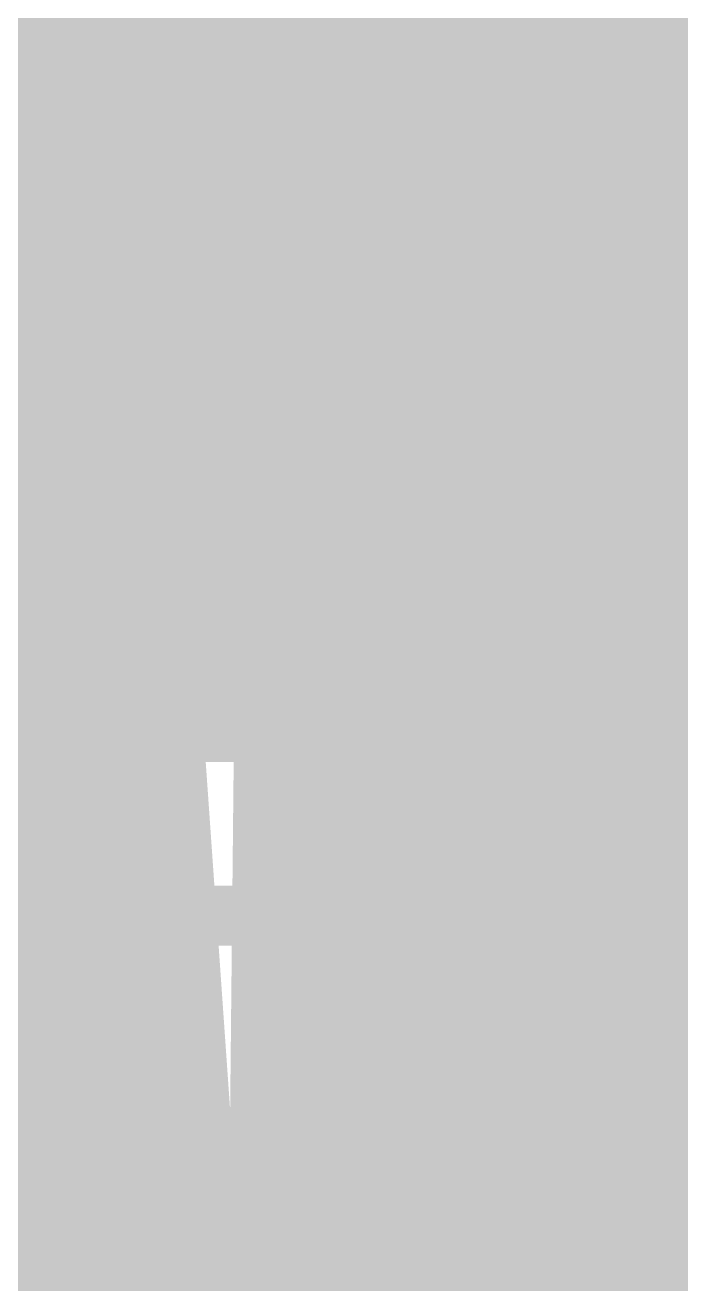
# Model space of a CAD drawing. Header units: millimetres. Extents: x -0.5 to 77.7, y -66.2 to -6.
# Drawn here: x 24.57 to 28.54, y -45.2 to -37.58 of the extents above; entities that cross this region are included whole.
import ezdxf

# ---------------------------------------------------------------- set-up
doc = ezdxf.new("R2010")
doc.units = ezdxf.units.MM
doc.header["$MEASUREMENT"] = 0
doc.layers.add('Inner1', color=7, linetype='Continuous', true_color=0x999966)
doc.layers.add('Top-Silkscreen-Layer', color=7, linetype='Continuous', true_color=0xffcc00)

msp = doc.modelspace()

# ---------------------------------------------------------------- hatches: boundary and pattern name
at = {"layer": 'Inner1'}
msp.add_hatch(color=256, dxfattribs=at).paths.add_polyline_path([(77.23901447802896, -6.454152908305818), (77.23901447802896, -65.68199136398273), (-0.022860045720091406, -65.68199136398273), (-0.02286004572008509, -6.454152908305818)])
at = {"layer": 'Top-Silkscreen-Layer'}
for points in [[(21.959528884793162, -36.45979636212635), (21.948815333120574, -36.476519938278614), (21.9440521058534, -36.48304266220509), (21.939288878586225, -36.491536757054575), (21.934525651319053, -36.500030851904064), (21.92976984340899, -36.50852494675355), (21.92500661614182, -36.517012426264365), (21.920243388874642, -36.525506521113854), (21.91548016160747, -36.53400061596335), (21.910716934340293, -36.54249471081284), (21.90595370707312, -36.55098880566232), (21.901190479805944, -36.55947628517314), (21.896427252538768, -36.56797038002263), (21.89166402527159, -36.57646447487212), (21.88690079800442, -36.58495856972161), (21.882144990094357, -36.593452664571096), (21.877381762827184, -36.601940144081915), (21.872618535560008, -36.61892833378089), (21.867855308292835, -36.63591652347987), (21.86309208102566, -36.64441061832936), (21.858328853758486, -36.65289809784018), (21.85356562649131, -36.665639240114416), (21.848802399224137, -36.67838038238864), (21.84403917195696, -36.68687447723813), (21.83927594468979, -36.695361956748954), (21.834512717422612, -36.708103099023184), (21.82975690951255, -36.720844241297414), (21.824993682245374, -36.73358538357165), (21.8202304549782, -36.74631991050722), (21.815467227711025, -36.75481400535671), (21.810704000443852, -36.76330810020619), (21.805940773176676, -36.776049242480426), (21.801177545909503, -36.788783769415986), (21.796414318642327, -36.797277864265475), (21.791651091375154, -36.80577195911496), (21.786887864107978, -36.8185131013892), (21.78213205619792, -36.83124762832476), (21.777368828930744, -36.83974172317424), (21.77260560166357, -36.84823581802374), (21.767842374396395, -36.86097696029797), (21.763079147129222, -36.873711487233535), (21.758315919862046, -36.886452629507765), (21.753552692594873, -36.899193771782), (21.748789465327697, -36.90768786663149), (21.744026238060524, -36.91617534614231), (21.739263010793344, -36.92891648841654), (21.734507202883286, -36.94165763069077), (21.72974397561611, -36.950151725540266), (21.724980748348937, -36.958639205051085), (21.72021752108176, -36.97138034732531), (21.715454293814588, -36.984121489599545), (21.71069106654741, -36.996862631873775), (21.70592783928024, -37.00959715880934), (21.701164612013063, -37.01809125365883), (21.69640138474589, -37.02658534850832), (21.691638157478714, -37.03932649078255), (21.68687493021154, -37.05206101771812), (21.682119122301483, -37.060555112567606), (21.677355895034307, -37.069049207417095), (21.67259266776713, -37.081790349691325), (21.667829440499954, -37.094524876626885), (21.66306621323278, -37.10726601890112), (21.658302985965605, -37.12000716117535), (21.653539758698432, -37.12850125602484), (21.648776531431256, -37.13698873553566), (21.64401330416408, -37.170965114933615), (21.639250076896907, -37.204934878992894), (21.63449426898685, -37.22616350077795), (21.629731041719673, -37.24739873790167), (21.6249678144525, -37.27287440711147), (21.620204587185324, -37.29835669165993), (21.61544135991815, -37.31958531344499), (21.610678132650975, -37.34082055056871), (21.605914905383802, -37.646561657779614), (21.605914905383802, -37.95230276499051), (21.18244767874632, -37.95230276499051), (20.758980452108847, -37.95230276499051), (20.756205612548218, -37.957608266602115), (20.753423353630478, -37.96292038355237), (20.750648514069848, -37.957608266602115), (20.747873674509222, -37.95230276499051), (19.945440525203917, -37.95230276499051), (19.143014795255723, -37.95230276499051), (19.136211244782203, -37.958369030548916), (19.129407694308686, -37.964435296107304), (19.129407694308686, -38.242874900636096), (19.129407694308686, -38.52132112050354), (18.840935670360057, -38.52132112050354), (18.552463646411432, -38.52132112050354), (18.54566009593792, -38.527387386061946), (18.538856545464395, -38.533453651620334), (18.538856545464395, -38.93321856731705), (18.538856545464395, -39.332990098352425), (18.54566009593792, -39.339056363910814), (18.552463646411432, -39.345122629469216), (18.812363726114125, -39.345122629469216), (19.072256386459706, -39.345122629469216), (19.072256386459706, -39.54712861102994), (19.072256386459706, -39.749141207929334), (19.07905993693322, -39.75520747348773), (19.08586348740674, -39.761273739046125), (19.16479060838525, -39.761273739046125), (19.243710310006648, -39.761273739046125), (19.243710310006648, -39.80798464537964), (19.243710310006648, -39.854695551713164), (18.902850205476216, -39.854695551713164), (18.56199010094578, -39.854695551713164), (18.555186550472268, -39.86076181727156), (18.548382999998747, -39.866828082829954), (18.548382999998747, -39.93294839281487), (18.548382999998747, -39.999068702799796), (18.54089686867074, -39.999068702799796), (18.51981105575281, -40.01787611063242), (18.51981105575281, -40.024550987348256), (18.464870716323794, -40.024550987348256), (18.409937796251896, -40.024550987348256), (18.398200373297577, -40.031404478208124), (18.38645553098615, -40.044145620482354), (18.381692303718978, -40.05002665655805), (18.376936495808913, -40.05852075140754), (18.37217326854174, -40.06701484625703), (18.367410041274564, -40.07550894110652), (18.36264681400739, -40.08399642061734), (18.357883586740215, -40.07550894110652), (18.357883586740215, -40.06701484625703), (18.19595611772762, -40.06701484625703), (18.034036068072137, -40.06701484625703), (18.034036068072137, -41.544762428553284), (18.034036068072137, -43.02251662618819), (19.79616306007065, -43.02251662618819), (21.558290052069168, -43.02251662618819), (21.558290052069168, -42.96731162500519), (21.558290052069168, -42.91210662382218), (19.85807759518681, -42.91210662382218), (18.157857718947337, -42.91210662382218), (18.157857718947337, -41.544762428553284), (18.157857718947337, -40.17741823328437), (18.257870652843778, -40.17741823328437), (18.357883586740215, -40.17317118585963), (18.36264681400739, -40.16892413843488), (18.367410041274564, -40.17741823328437), (18.37217326854174, -40.18591232813386), (18.376936495808913, -40.19121782974546), (18.38820649926505, -40.20820601944443), (18.399476502721182, -40.219882092193146), (18.45964006955844, -40.219882092193146), (18.51981105575281, -40.219882092193146), (18.51981105575281, -40.22655696890898), (18.54089686867074, -40.245364376741605), (18.548382999998747, -40.245364376741605), (18.548382999998747, -40.30723763930178), (18.548382999998747, -40.36911751720063), (18.555186550472268, -40.375183782759024), (18.56199010094578, -40.38125004831742), (18.69806111041616, -40.38125004831742), (18.83413211988654, -40.38125004831742), (18.83413211988654, -40.80831646669625), (18.83413211988654, -41.235382885075076), (18.840935670360057, -41.241449150633464), (18.847739220833578, -41.24751541619187), (18.902850205476216, -41.24751541619187), (18.957961190118855, -41.24751541619187), (18.957961190118855, -41.27299108540166), (18.957961190118855, -41.29847336995013), (18.88856052367469, -41.29847336995013), (18.819167276587645, -41.29847336995013), (18.812363726114125, -41.30453963550852), (18.805560175640608, -41.31060590106692), (18.805560175640608, -41.51898906910343), (18.805560175640608, -41.72737223713994), (19.12225543405081, -42.00975458351475), (19.438958111818124, -42.29213031455089), (19.903305996153627, -42.29213031455089), (20.367661299846244, -42.28788326712614), (20.381950981647766, -42.2836362197014), (20.39624066344929, -42.27938917227665), (20.41528615316087, -42.27514874019058), (20.434339062229576, -42.27090169276584), (20.55816071310477, -42.2666546453411), (20.681989783337084, -42.27090169276584), (20.729614636651714, -42.27514874019058), (20.777239489966348, -42.27090169276584), (20.796292399035046, -42.2666546453411), (20.815337888746633, -42.26240759791635), (20.82962757054816, -42.2581605504916), (20.84391725234968, -42.25391350306686), (20.853436287526915, -42.249666455642114), (20.862962742061264, -42.25391350306686), (20.872489196595613, -42.2581605504916), (20.88201565112996, -42.26240759791635), (20.94393018624612, -42.2666546453411), (21.005837302005162, -42.26240759791635), (21.043943120142558, -42.2581605504916), (21.082041518922843, -42.25391350306686), (21.124903144970297, -42.249666455642114), (21.167764771017758, -42.24541940821737), (21.220152851599565, -42.241172360792625), (21.27254093218137, -42.24541940821737), (21.30587610369448, -42.249666455642114), (21.339218694564703, -42.25391350306686), (21.36779063881064, -42.2581605504916), (21.396362583056572, -42.26240759791635), (21.42494194665962, -42.2666546453411), (21.453513890905555, -42.27090169276584), (21.4820932545086, -42.27514874019058), (21.510665198754534, -42.27514874019058), (21.510665198754534, -42.326100078610175), (21.51542842602171, -42.37705803236844), (21.520191653288887, -42.4025403169169), (21.52495488055606, -42.4280159861267), (21.529718107823236, -42.44925122325042), (21.53448133509041, -42.47047984503548), (21.53923714300047, -42.49595551424527), (21.544000370267643, -42.52143779879373), (21.54876359753482, -42.54266642057879), (21.553526824801992, -42.5639016577025), (21.558290052069168, -42.57239575255199), (21.550803920741163, -42.58088984740149), (21.538970046144364, -42.621011876421846), (21.54822940382261, -42.62848059377782), (21.542753918272496, -42.63629330874453), (21.537285852079492, -42.64410602371123), (21.546070370902445, -42.65277211736608), (21.566102635110187, -42.65891776698849), (21.577342961137866, -42.656403938294716), (21.577342961137866, -42.67809563378652), (21.58210618840504, -42.699787329278315), (21.586869415672215, -42.725262998488105), (21.591625223582277, -42.75074528303658), (21.596388450849453, -42.77197390482163), (21.601151678116626, -42.793209141945354), (21.605914905383802, -42.818684811155144), (21.610678132650975, -42.84416709570361), (21.61544135991815, -42.86539571748867), (21.620204587185324, -42.886630954612386), (21.6249678144525, -42.91210662382218), (21.629731041719673, -42.93758229303198), (21.63449426898685, -42.94607638788147), (21.639250076896907, -42.95457048273096), (21.64401330416408, -42.96306457758045), (21.648776531431256, -42.97155867242993), (21.653539758698432, -42.98004615194075), (21.658302985965605, -42.988540246790244), (21.66306621323278, -43.001281389064474), (21.667829440499954, -43.0140225313387), (21.67259266776713, -43.02251662618819), (21.677355895034307, -43.03100410569901), (21.682119122301483, -43.03949820054851), (21.68687493021154, -43.04799229539799), (21.691638157478714, -43.05648639024748), (21.69640138474589, -43.06498048509697), (21.701164612013063, -43.07346796460779), (21.70592783928024, -43.081962059457275), (21.71069106654741, -43.090456154306764), (21.715454293814588, -43.09895024915625), (21.72021752108176, -43.10744434400574), (21.724980748348937, -43.11593182351656), (21.72974397561611, -43.1286729657908), (21.734507202883286, -43.14141410806503), (21.739263010793344, -43.14990820291452), (21.744026238060524, -43.158395682425336), (21.748789465327697, -43.16205396470865), (21.73688139715976, -43.16368133802093), (21.724980748348937, -43.16165704438857), (21.724980748348937, -43.17012467788339), (21.732214621535068, -43.18394412036048), (21.739441075364084, -43.18929592934275), (21.748878497613067, -43.18168167453608), (21.758315919862046, -43.17406741972942), (21.758315919862046, -43.181397214973366), (21.78311883069408, -43.20085954133411), (21.801177545909503, -43.2093536361836), (21.814473033857755, -43.21784773103308), (21.834512717422612, -43.234763152006714), (21.86309208102566, -43.2645586373666), (21.89166402527159, -43.294321046033154), (21.91548016160747, -43.31976363854961), (21.939288878586225, -43.345199615727395), (21.967868242189272, -43.374968639732614), (21.99644018643521, -43.40487658584985), (22.010729868236734, -43.42167293072746), (22.025019550038255, -43.444614925227484), (22.02978277730543, -43.455649310125416), (22.03453858521549, -43.464136789636235), (22.039301812482666, -43.472630884485724), (22.04406503974984, -43.48112497933521), (22.048828267017015, -43.4896190741847), (22.053591494284188, -43.498113169034184), (22.058354721551364, -43.50660726388368), (22.06311794881854, -43.5150947433945), (22.067881176085717, -43.52358883824399), (22.07264440335289, -43.536197673744866), (22.07264440335289, -43.54879989390707), (22.06466859445536, -43.54607437437592), (22.056700204914947, -43.54334885484478), (22.059534399332488, -43.549937732157936), (22.056974721128164, -43.5613359606826), (22.051580848506305, -43.56614531189411), (22.06194569039453, -43.57538694001307), (22.072303112925646, -43.58462856813201), (22.08148827703275, -43.57721938882405), (22.090666021782745, -43.569810209516085), (22.12452054829383, -43.599572618182634), (22.158367655447805, -43.63385991849797), (22.234957678935412, -43.70193836872856), (22.25361736207707, -43.7146795110028), (22.274577045924058, -43.72741403793837), (22.282189306323, -43.731661085363115), (22.29171576085735, -43.735908132787856), (22.301242215391703, -43.74251685611701), (22.329814159637635, -43.77412494427188), (22.358393523240682, -43.80395350632511), (22.37743901295227, -43.82508289803014), (22.396491922020967, -43.84140293852367), (22.396491922020967, -44.00947223271845), (22.40125514928814, -44.17753491157457), (22.406018376555316, -44.19027605384879), (22.41078160382249, -44.20301719612303), (22.415544831089665, -44.21057191288168), (22.425071285624014, -44.224245817908084), (22.43459032080125, -44.23792633827315), (22.43935354806842, -44.2454810550318), (22.444116775335598, -44.25397514988129), (22.448880002602774, -44.26246262939211), (22.45364322986995, -44.27095672424159), (22.458406457137123, -44.27945081909109), (22.4631696844043, -44.287005535849744), (22.472696138938648, -44.30067944087614), (22.482215174115883, -44.31254074310755), (22.503308406390925, -44.33040877284935), (22.51079453771893, -44.334655820274094), (22.518406798117873, -44.33890286769884), (22.539366481964866, -44.351637394634395), (22.559280036458784, -44.36437853690863), (22.572709072835085, -44.37287263175812), (22.586130689854272, -44.38136672660762), (22.606044244348194, -44.39410125354317), (22.625950379485, -44.40684239581741), (22.639379415861303, -44.415336490666895), (22.652808452237604, -44.423830585516384), (22.672714587374415, -44.436565112451945), (22.69164136737217, -44.44930625472618), (22.705159436033842, -44.45639789777809), (22.71311298686003, -44.46348954083), (22.7072071785973, -44.465242605576975), (22.701293950977462, -44.474199774133204), (22.691767496443113, -44.48752306621021), (22.682241041908764, -44.50120358657527), (22.677477814641584, -44.50875830333393), (22.672714587374415, -44.51631302009259), (22.663195552197177, -44.52998692511898), (22.653669097662828, -44.536112728725385), (22.653669097662828, -44.569143114693844), (22.65843232493, -44.602180116000966), (22.663195552197177, -44.610667595511785), (22.66795877946435, -44.619161690361274), (22.672714587374415, -44.62765578521076), (22.677477814641584, -44.636149880060245), (22.682241041908764, -44.64889102233448), (22.687004269175937, -44.66162554927005), (22.691767496443113, -44.67011964411954), (22.696530723710286, -44.67861373896902), (22.701293950977462, -44.685288615684854), (22.70809750145098, -44.69802314262042), (22.7149010519245, -44.704089408178824), (22.953707899352146, -44.704089408178824), (23.192514746779793, -44.704089408178824), (23.199318297253313, -44.69802314262042), (23.20612184772683, -44.68722690991453), (23.244220246507115, -44.64889102233448), (23.282318645287397, -44.615278486563255), (23.282318645287397, -44.601941963808926), (23.282318645287397, -44.58859882571592), (23.296608327088922, -44.5766978314525), (23.310898008890444, -44.55894887780672), (23.320417044067682, -44.54697511481796), (23.32994349860203, -44.534233972543724), (23.33946995313638, -44.521492830269494), (23.34899640767073, -44.50875830333393), (23.358522862205078, -44.4960171610597), (23.368041897382312, -44.48327601878547), (23.37756835191666, -44.4705414918499), (23.38709480645101, -44.45780034957567), (23.396621260985363, -44.44505920730143), (23.40614771551971, -44.432318065027204), (23.415666750696946, -44.41958353809164), (23.425193205231295, -44.40684239581741), (23.434719659765644, -44.39410125354317), (23.444246114299993, -44.38136672660762), (23.453772568834342, -44.36862558433338), (23.46329160401158, -44.35588444205914), (23.47281805854593, -44.34314991512358), (23.482344513080278, -44.33040877284935), (23.491870967614627, -44.317667630575116), (23.501397422148976, -44.30399372554872), (23.506160649416152, -44.29643900879007), (23.510923876683325, -44.28369786651583), (23.515679684593383, -44.27095672424159), (23.52044291186056, -44.25821558196737), (23.525206139127736, -44.2454810550318), (23.52996936639491, -44.228492865332825), (23.534732593662085, -44.21150467563385), (23.539495820929258, -44.19877014869829), (23.544259048196434, -44.18602900642405), (23.549022275463606, -44.041649239998755), (23.553785502730786, -43.89727608891213), (23.55854872999796, -43.88972137215347), (23.568067765175194, -43.8760408517884), (23.577594219709543, -43.864212626250335), (23.601410356045413, -43.837824040304376), (23.625219073024176, -43.81238806312659), (23.653798436627223, -43.78261903912137), (23.682370380873156, -43.75285663045482), (23.70618651720903, -43.72741403793837), (23.72999523418779, -43.70193836872856), (23.75381137052366, -43.67646269951877), (23.777620087502424, -43.64913473548199), (23.777620087502424, -43.64248632012082), (23.79909170699028, -43.64248632012082), (23.82055590712102, -43.64248632012082), (23.89434141361954, -43.57670339240796), (23.968119500760952, -43.50655434117433), (24.05860598012304, -43.42167293072746), (24.149099878842247, -43.336798135619254), (24.387224145415406, -43.12017887094131), (24.62534841198857, -42.90792572978411), (24.62534841198857, -42.45746747387586), (24.62534841198857, -42.00701583330627), (24.63215196246209, -42.000949567747874), (24.64644164426361, -41.99488330218947), (24.653920356234504, -41.99063625476474), (24.663446810768853, -41.98638920733999), (24.672973265303202, -41.98214215991525), (24.68249971983755, -41.9778951124905), (24.6920261743719, -41.97364806506575), (24.701545209549135, -41.96940101764101), (24.711071664083487, -41.96516058555493), (24.720598118617836, -41.96091353813019), (24.730124573152185, -41.956666490705445), (24.739651027686534, -41.9524194432807), (24.74917006286377, -41.94817239585596), (24.758696517398118, -41.943925348431215), (24.768222971932467, -41.939678301006474), (24.777749426466816, -41.935431253581726), (24.787275881001165, -41.931184206156985), (24.796794916178403, -41.92693715873224), (24.80632137071275, -41.92269672664616), (24.8158478252471, -41.91844967922142), (24.82537427978145, -41.91420263179667), (25.268287641414666, -41.909955584371936), (25.71120100304788, -41.909955584371936), (25.71120100304788, -41.442846521036756), (25.715964230315056, -40.975744073040254), (25.72072745758223, -41.04369021649749), (25.72072745758223, -41.11162974461605), (25.94221010614874, -41.11162974461605), (26.163700174072357, -41.11162974461605), (26.251775362372406, -41.033099059290294), (26.339850550672452, -40.95456837396454), (26.339850550672452, -40.843801143310465), (26.339850550672452, -40.73303391265639), (26.32080506096087, -40.71671387216286), (26.30175215189217, -40.6956506338445), (26.25889052584471, -40.65301477613037), (26.21602889979725, -40.61062368594694), (26.189935020827388, -40.58285910955808), (26.16384856121464, -40.559599578802), (25.94228429971988, -40.559599578802), (25.72072745758223, -40.559599578802), (25.72072745758223, -40.61904501207108), (25.72072745758223, -40.678497060678836), (25.658812922466073, -40.678497060678836), (25.596898387349917, -40.678497060678836), (25.596898387349917, -40.521376151979304), (25.596898387349917, -40.36426185861845), (25.682621639444832, -40.36426185861845), (25.768352310896862, -40.36426185861845), (25.768352310896862, -40.34302662149472), (25.77311553816404, -40.32179799970967), (25.77787876543121, -40.094309733600475), (25.77787876543121, -39.866828082829954), (25.771075214957694, -39.86076181727156), (25.764271664484173, -39.854695551713164), (25.451983504199674, -39.854695551713164), (25.13969534391518, -39.854695551713164), (25.13969534391518, -39.627207285603966), (25.13969534391518, -39.39971901949478), (25.132891793441658, -39.39365275393638), (25.12608824296814, -39.38758648837799), (25.018596597100807, -39.38758648837799), (24.911097531876365, -39.38758648837799), (24.911097531876365, -39.264441959076414), (24.911097531876365, -39.14129742977484), (25.018596597100807, -39.14129742977484), (25.12608824296814, -39.14129742977484), (25.132891793441658, -39.135231164216435), (25.13969534391518, -39.12916489865805), (25.13969534391518, -38.861031991773736), (25.13969534391518, -38.59290570022809), (25.132891793441658, -38.58683943466969), (25.12608824296814, -38.58077316911129), (25.06843983819252, -38.58077316911129), (25.0107914334169, -38.58077316911129), (24.9942833638383, -38.56604742523671), (24.977775294259697, -38.54682986640668), (24.911097531876365, -38.48310430901952), (24.844419769493033, -38.421634582118074), (24.92811011773872, -38.41940521298702), (25.011793046627293, -38.41940521298702), (25.018596597100807, -38.41333894742863), (25.02540014757433, -38.407272681870225), (25.02540014757433, -38.18585068131943), (25.02540014757433, -37.964435296107304), (25.018596597100807, -37.958369030548916), (25.011793046627293, -37.95230276499051), (24.585209690001943, -37.95230276499051), (24.158618914019478, -37.95654981241526), (23.75381137052366, -37.96079685984), (23.34899640767073, -37.95654981241526), (23.1203911762748, -37.95230276499051), (22.89179336423599, -37.95230276499051), (22.89179336423599, -37.65174146795652), (22.89179336423599, -37.35118678626119), (22.88226690970164, -37.345067597993456), (22.872740455167293, -37.3228929827789), (22.86798464725723, -37.30684417117076), (22.863221419990058, -37.29410964423519), (22.858458192722882, -37.28136850196096), (22.85369496545571, -37.264380312261984), (22.848931738188533, -37.24739873790167), (22.84416851092136, -37.2304105482027), (22.83940528365418, -37.21342897384239), (22.834642056387008, -37.20068783156816), (22.82987882911983, -37.18794668929392), (22.82511560185266, -37.170965114933615), (22.820359793942597, -37.15397692523464), (22.815596566675424, -37.13698873553566), (22.810833339408248, -37.12000716117535), (22.806070112141075, -37.10726601890112), (22.8013068848739, -37.094524876626885), (22.796543657606726, -37.077543302266584), (22.79178043033955, -37.060555112567606), (22.787017203072377, -37.04356692286862), (22.7822539758052, -37.02658534850832), (22.77749074853803, -37.01384420623408), (22.772727521270852, -37.00110306395986), (22.76797171336079, -36.984121489599545), (22.763208486093614, -36.96713329990057), (22.75844525882644, -36.95439215762634), (22.753682031559265, -36.94165763069077), (22.748918804292092, -36.93316353584128), (22.744155577024916, -36.92466944099179), (22.739392349757743, -36.91617534614231), (22.734629122490567, -36.90768786663149), (22.729865895223394, -36.894946724357254), (22.725102667956218, -36.88220558208302), (22.72034686004616, -36.873711487233535), (22.715583632778984, -36.865224007722716), (22.71082040551181, -36.85248286544848), (22.706057178244635, -36.83974172317424), (22.701293950977462, -36.83124762832476), (22.696530723710286, -36.82275353347527), (22.691767496443113, -36.810019006539704), (22.687004269175937, -36.797277864265475), (22.682241041908764, -36.788783769415986), (22.677477814641584, -36.7802896745665), (22.672714587374415, -36.77180219505568), (22.66795877946435, -36.76330810020619), (22.663195552197177, -36.75056695793196), (22.65843232493, -36.73782581565772), (22.653669097662828, -36.7293383361469), (22.64890587039565, -36.720844241297414), (22.64414264312848, -36.708103099023184), (22.639379415861303, -36.695361956748954), (22.63461618859413, -36.68687447723813), (22.629852961326954, -36.67838038238864), (22.62508973405978, -36.665639240114416), (22.62033392614972, -36.65289809784018), (22.615570698882543, -36.64441061832936), (22.61080747161537, -36.63591652347987), (22.606044244348194, -36.62742242863038), (22.601281017081018, -36.61892833378089), (22.596517789813845, -36.606187191506656), (22.59175456254667, -36.593452664571096), (22.586991335279496, -36.58495856972161), (22.58222810801232, -36.57646447487212), (22.577464880745147, -36.56372333259789), (22.572709072835085, -36.55098880566232), (22.567945845567912, -36.54249471081284), (22.563182618300736, -36.53400061596335), (22.558419391033564, -36.52125947368911), (22.553656163766387, -36.50852494675355), (22.548892936499215, -36.50196253079507), (22.518154539975995, -36.47454856735559), (22.51079453771893, -36.47030151993086), (22.502321631894766, -36.46606108784478), (22.486978401383055, -36.45756699299529), (22.480115496052626, -36.4490728981458), (22.225178966259186, -36.44933089635384), (21.970249855822864, -36.44958889456189)], [(24.44437545326439, -39.79949055053015), (24.44437545326439, -39.86318303122398), (24.41579608966134, -39.86318303122398), (24.387224145415406, -39.86318303122398), (24.387224145415406, -40.01180984507402), (24.387224145415406, -40.16043665892407), (24.420559316928518, -40.16043665892407), (24.453894488441623, -40.16467709101014), (24.79203910826834, -40.16892413843488), (25.130176308737944, -40.16892413843488), (25.130176308737944, -40.423356678938134), (25.130176308737944, -40.67778921944138), (25.136126633143355, -40.68026335610315), (25.142076957548763, -40.68274410810358), (25.136126633143355, -40.685218244765345), (25.130176308737944, -40.68769899676578), (25.130176308737944, -40.886926536086015), (25.130176308737944, -41.08615407540626), (24.965525935664516, -41.08615407540626), (24.800882981948202, -41.08615407540626), (24.794079431474685, -41.09222034096465), (24.787275881001165, -41.098286606523054), (24.787275881001165, -41.26632282402449), (24.787275881001165, -41.43435904152593), (24.382460918148233, -41.43435904152593), (23.9776459552953, -41.43435904152593), (23.9776459552953, -41.42161789925171), (23.9776459552953, -41.40887675697747), (24.094671475054096, -41.40887675697747), (24.21168957545577, -41.40887675697747), (24.218493125929292, -41.40281049141907), (24.22529667640281, -41.39674422586068), (24.22529667640281, -41.06491883828254), (24.22529667640281, -40.7330934507044), (24.218493125929292, -40.727027185146), (24.21168957545577, -40.72096091958761), (24.015744354075586, -40.72096091958761), (23.81980655205251, -40.72096091958761), (23.813003001578988, -40.727027185146), (23.80619945110547, -40.7330934507044), (23.80619945110547, -40.77798513890426), (23.80619945110547, -40.82287682710413), (23.634745527558525, -40.82287682710413), (23.46329160401158, -40.82287682710413), (23.46329160401158, -40.49165343534476), (23.46329160401158, -40.16043665892407), (23.47281805854593, -40.16043665892407), (23.482344513080278, -40.15618961149932), (23.491870967614627, -40.15194256407458), (23.501397422148976, -40.14769551664983), (23.510923876683325, -40.143448469225085), (23.52044291186056, -40.139201421800344), (23.534732593662085, -40.134954374375596), (23.549022275463606, -40.130707326950855), (23.55854872999796, -40.126460279526114), (23.568067765175194, -40.12221323210137), (23.577594219709543, -40.117972800015295), (23.58712067424389, -40.11372575259055), (23.59664712877824, -40.109478705165806), (23.60617358331259, -40.10523165774106), (23.615692618489827, -40.10098461031632), (23.625219073024176, -40.09673756289157), (23.634745527558525, -40.09249051546682), (23.644271982092874, -40.08824346804208), (23.653798436627223, -40.08399642061734), (23.663317471804458, -40.0797493731926), (23.908927869705625, -40.07550894110652), (24.154538267606792, -40.07550894110652), (24.161341818080313, -40.069442675548125), (24.168145368553827, -40.06337640998973), (24.168145368553827, -39.899580624574355), (24.168145368553827, -39.735791454497665), (24.306256701230552, -39.735791454497665), (24.44437545326439, -39.735791454497665)], [(26.431531546529893, -40.7442998344077), (26.42557380276737, -40.756875593215234), (26.420817994857305, -40.76342477849638), (26.416054767590133, -40.771918873345875), (26.411291540322956, -40.78040635285669), (26.406528313055784, -40.788900447706176), (26.401765085788607, -40.797394542555665), (26.397001858521435, -40.805888637405154), (26.39223863125426, -40.814382732254636), (26.387475403987086, -40.83985840146444), (26.39223863125426, -40.8653406860129), (26.397001858521435, -40.873828165523726), (26.401765085788607, -40.882322260373215), (26.406528313055784, -40.890816355222704), (26.411291540322956, -40.899310450072186), (26.416054767590133, -40.90587286603067), (26.42774025504465, -40.922854440390985), (26.439433161856282, -40.93328021413148), (26.499181244695155, -40.93328021413148), (26.55892932753403, -40.93328021413148), (26.55892932753403, -40.83561135403969), (26.55892932753403, -40.73794249394791), (26.49820188955611, -40.73810787741461), (26.437481870935304, -40.73826664554264)], [(26.56845578206838, -40.83561135403969), (26.56845578206838, -40.890816355222704), (26.620836443293072, -40.890816355222704), (26.67322452387488, -40.890816355222704), (26.67322452387488, -41.90146148952244), (26.67322452387488, -42.91210662382218), (25.68738486671201, -42.91210662382218), (24.701545209549135, -42.91210662382218), (24.701545209549135, -42.96731162500519), (24.701545209549135, -43.02251662618819), (25.749299401828164, -43.02251662618819), (26.79705359410719, -43.02251662618819), (26.79705359410719, -41.90146148952244), (26.79705359410719, -40.78040635285669), (26.682750978409228, -40.78040635285669), (26.56845578206838, -40.78040635285669)]]:
    msp.add_hatch(color=256, dxfattribs=at).paths.add_polyline_path(points)

# ---------------------------------------------------------------- linework, layer by layer
at = {"layer": 'Top-Silkscreen-Layer', "const_width": 0.25400050800101603}
for points in [[(24.387224145415406, -43.12017887094131), (24.62534841198857, -42.90792572978411), (24.62534841198857, -42.45746747387586), (24.62534841198857, -42.00701583330627), (24.63215196246209, -42.000949567747874), (24.64644164426361, -41.99488330218947), (24.653920356234504, -41.99063625476474), (24.663446810768853, -41.98638920733999), (24.672973265303202, -41.98214215991525), (24.68249971983755, -41.9778951124905), (24.6920261743719, -41.97364806506575), (24.701545209549135, -41.96940101764101), (24.711071664083487, -41.96516058555493), (24.720598118617836, -41.96091353813019), (24.730124573152185, -41.956666490705445), (24.739651027686534, -41.9524194432807), (24.74917006286377, -41.94817239585596), (24.758696517398118, -41.943925348431215), (24.768222971932467, -41.939678301006474), (24.777749426466816, -41.935431253581726), (24.787275881001165, -41.931184206156985), (24.796794916178403, -41.92693715873224), (24.80632137071275, -41.92269672664616), (24.8158478252471, -41.91844967922142), (24.82537427978145, -41.91420263179667), (25.268287641414666, -41.909955584371936), (25.71120100304788, -41.909955584371936), (25.71120100304788, -41.442846521036756), (25.715964230315056, -40.975744073040254), (25.72072745758223, -41.04369021649749), (25.72072745758223, -41.11162974461605), (25.94221010614874, -41.11162974461605), (26.163700174072357, -41.11162974461605), (26.251775362372406, -41.033099059290294), (26.339850550672452, -40.95456837396454), (26.339850550672452, -40.843801143310465), (26.339850550672452, -40.73303391265639), (26.32080506096087, -40.71671387216286), (26.30175215189217, -40.6956506338445), (26.25889052584471, -40.65301477613037), (26.21602889979725, -40.61062368594694), (26.189935020827388, -40.58285910955808), (26.16384856121464, -40.559599578802), (25.94228429971988, -40.559599578802), (25.72072745758223, -40.559599578802), (25.72072745758223, -40.61904501207108), (25.72072745758223, -40.678497060678836), (25.658812922466073, -40.678497060678836), (25.596898387349917, -40.678497060678836), (25.596898387349917, -40.521376151979304), (25.596898387349917, -40.36426185861845), (25.682621639444832, -40.36426185861845), (25.768352310896862, -40.36426185861845), (25.768352310896862, -40.34302662149472), (25.77311553816404, -40.32179799970967), (25.77787876543121, -40.094309733600475), (25.77787876543121, -39.866828082829954), (25.771075214957694, -39.86076181727156), (25.764271664484173, -39.854695551713164), (25.451983504199674, -39.854695551713164), (25.13969534391518, -39.854695551713164), (25.13969534391518, -39.627207285603966), (25.13969534391518, -39.39971901949478), (25.132891793441658, -39.39365275393638), (25.12608824296814, -39.38758648837799), (25.018596597100807, -39.38758648837799), (24.911097531876365, -39.38758648837799), (24.911097531876365, -39.264441959076414), (24.911097531876365, -39.14129742977484), (25.018596597100807, -39.14129742977484), (25.12608824296814, -39.14129742977484), (25.132891793441658, -39.135231164216435), (25.13969534391518, -39.12916489865805), (25.13969534391518, -38.861031991773736), (25.13969534391518, -38.59290570022809), (25.132891793441658, -38.58683943466969), (25.12608824296814, -38.58077316911129), (25.06843983819252, -38.58077316911129), (25.0107914334169, -38.58077316911129), (24.9942833638383, -38.56604742523671), (24.977775294259697, -38.54682986640668), (24.911097531876365, -38.48310430901952), (24.844419769493033, -38.421634582118074), (24.92811011773872, -38.41940521298702), (25.011793046627293, -38.41940521298702), (25.018596597100807, -38.41333894742863), (25.02540014757433, -38.407272681870225), (25.02540014757433, -38.18585068131943), (25.02540014757433, -37.964435296107304), (25.018596597100807, -37.958369030548916), (25.011793046627293, -37.95230276499051), (24.585209690001943, -37.95230276499051), (24.158618914019478, -37.95654981241526)], [(24.368171236346708, -38.41940521298702), (24.56819710413959, -38.421641197456744), (24.52057967018207, -38.4618690718958), (24.44913126117445, -38.52132112050354), (24.38269833757588, -38.58077316911129)], [(24.306256701230552, -39.735791454497665), (24.44437545326439, -39.735791454497665), (24.44437545326439, -39.79949055053015), (24.44437545326439, -39.86318303122398), (24.41579608966134, -39.86318303122398)], [(24.420559316928518, -40.16043665892407), (24.453894488441623, -40.16467709101014), (24.79203910826834, -40.16892413843488), (25.130176308737944, -40.16892413843488), (25.130176308737944, -40.423356678938134), (25.130176308737944, -40.67778921944138), (25.136126633143355, -40.68026335610315), (25.142076957548763, -40.68274410810358), (25.136126633143355, -40.685218244765345), (25.130176308737944, -40.68769899676578), (25.130176308737944, -40.886926536086015), (25.130176308737944, -41.08615407540626), (24.965525935664516, -41.08615407540626), (24.800882981948202, -41.08615407540626), (24.794079431474685, -41.09222034096465), (24.787275881001165, -41.098286606523054), (24.787275881001165, -41.26632282402449), (24.787275881001165, -41.43435904152593), (24.382460918148233, -41.43435904152593)]]:
    msp.add_lwpolyline(points, dxfattribs=at)
for points in [[(26.56845578206838, -40.83561135403969), (26.56845578206838, -40.890816355222704), (26.620836443293072, -40.890816355222704), (26.67322452387488, -40.890816355222704), (26.67322452387488, -41.90146148952244), (26.67322452387488, -42.91210662382218), (25.68738486671201, -42.91210662382218), (24.701545209549135, -42.91210662382218), (24.701545209549135, -42.96731162500519), (24.701545209549135, -43.02251662618819), (25.749299401828164, -43.02251662618819), (26.79705359410719, -43.02251662618819), (26.79705359410719, -41.90146148952244), (26.79705359410719, -40.78040635285669), (26.682750978409228, -40.78040635285669), (26.56845578206838, -40.78040635285669)], [(26.431531546529893, -40.7442998344077), (26.42557380276737, -40.756875593215234), (26.420817994857305, -40.76342477849638), (26.416054767590133, -40.771918873345875), (26.411291540322956, -40.78040635285669), (26.406528313055784, -40.788900447706176), (26.401765085788607, -40.797394542555665), (26.397001858521435, -40.805888637405154), (26.39223863125426, -40.814382732254636), (26.387475403987086, -40.83985840146444), (26.39223863125426, -40.8653406860129), (26.397001858521435, -40.873828165523726), (26.401765085788607, -40.882322260373215), (26.406528313055784, -40.890816355222704), (26.411291540322956, -40.899310450072186), (26.416054767590133, -40.90587286603067), (26.42774025504465, -40.922854440390985), (26.439433161856282, -40.93328021413148), (26.499181244695155, -40.93328021413148), (26.55892932753403, -40.93328021413148), (26.55892932753403, -40.83561135403969), (26.55892932753403, -40.73794249394791), (26.49820188955611, -40.73810787741461), (26.437481870935304, -40.73826664554264)]]:
    msp.add_lwpolyline(points, close=True, dxfattribs=at)

doc.saveas('drawing.dxf')
